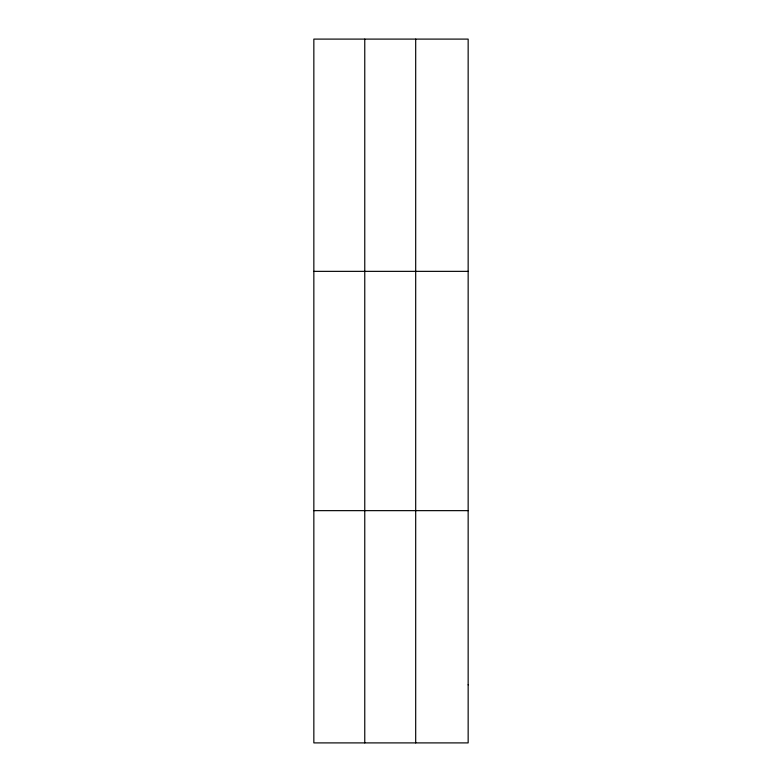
<?xml version="1.0" encoding="UTF-8"?>
<svg xmlns="http://www.w3.org/2000/svg" width="782" height="782" viewBox="0 0 782 782"><rect width="100%" height="100%" fill="white"/><g stroke="black" fill="none" stroke-linecap="round" stroke-linejoin="round"><path stroke-width="1.17" d="M313.846 271.354L468.154 271.354M313.846 510.646L468.154 510.646M415.692 39.1L415.692 742.9M364.764 39.1L364.764 742.9M468.154 684.837L468.154 742.9L313.846 742.9L313.846 39.1L468.154 39.1L468.154 684.837"/></g></svg>
